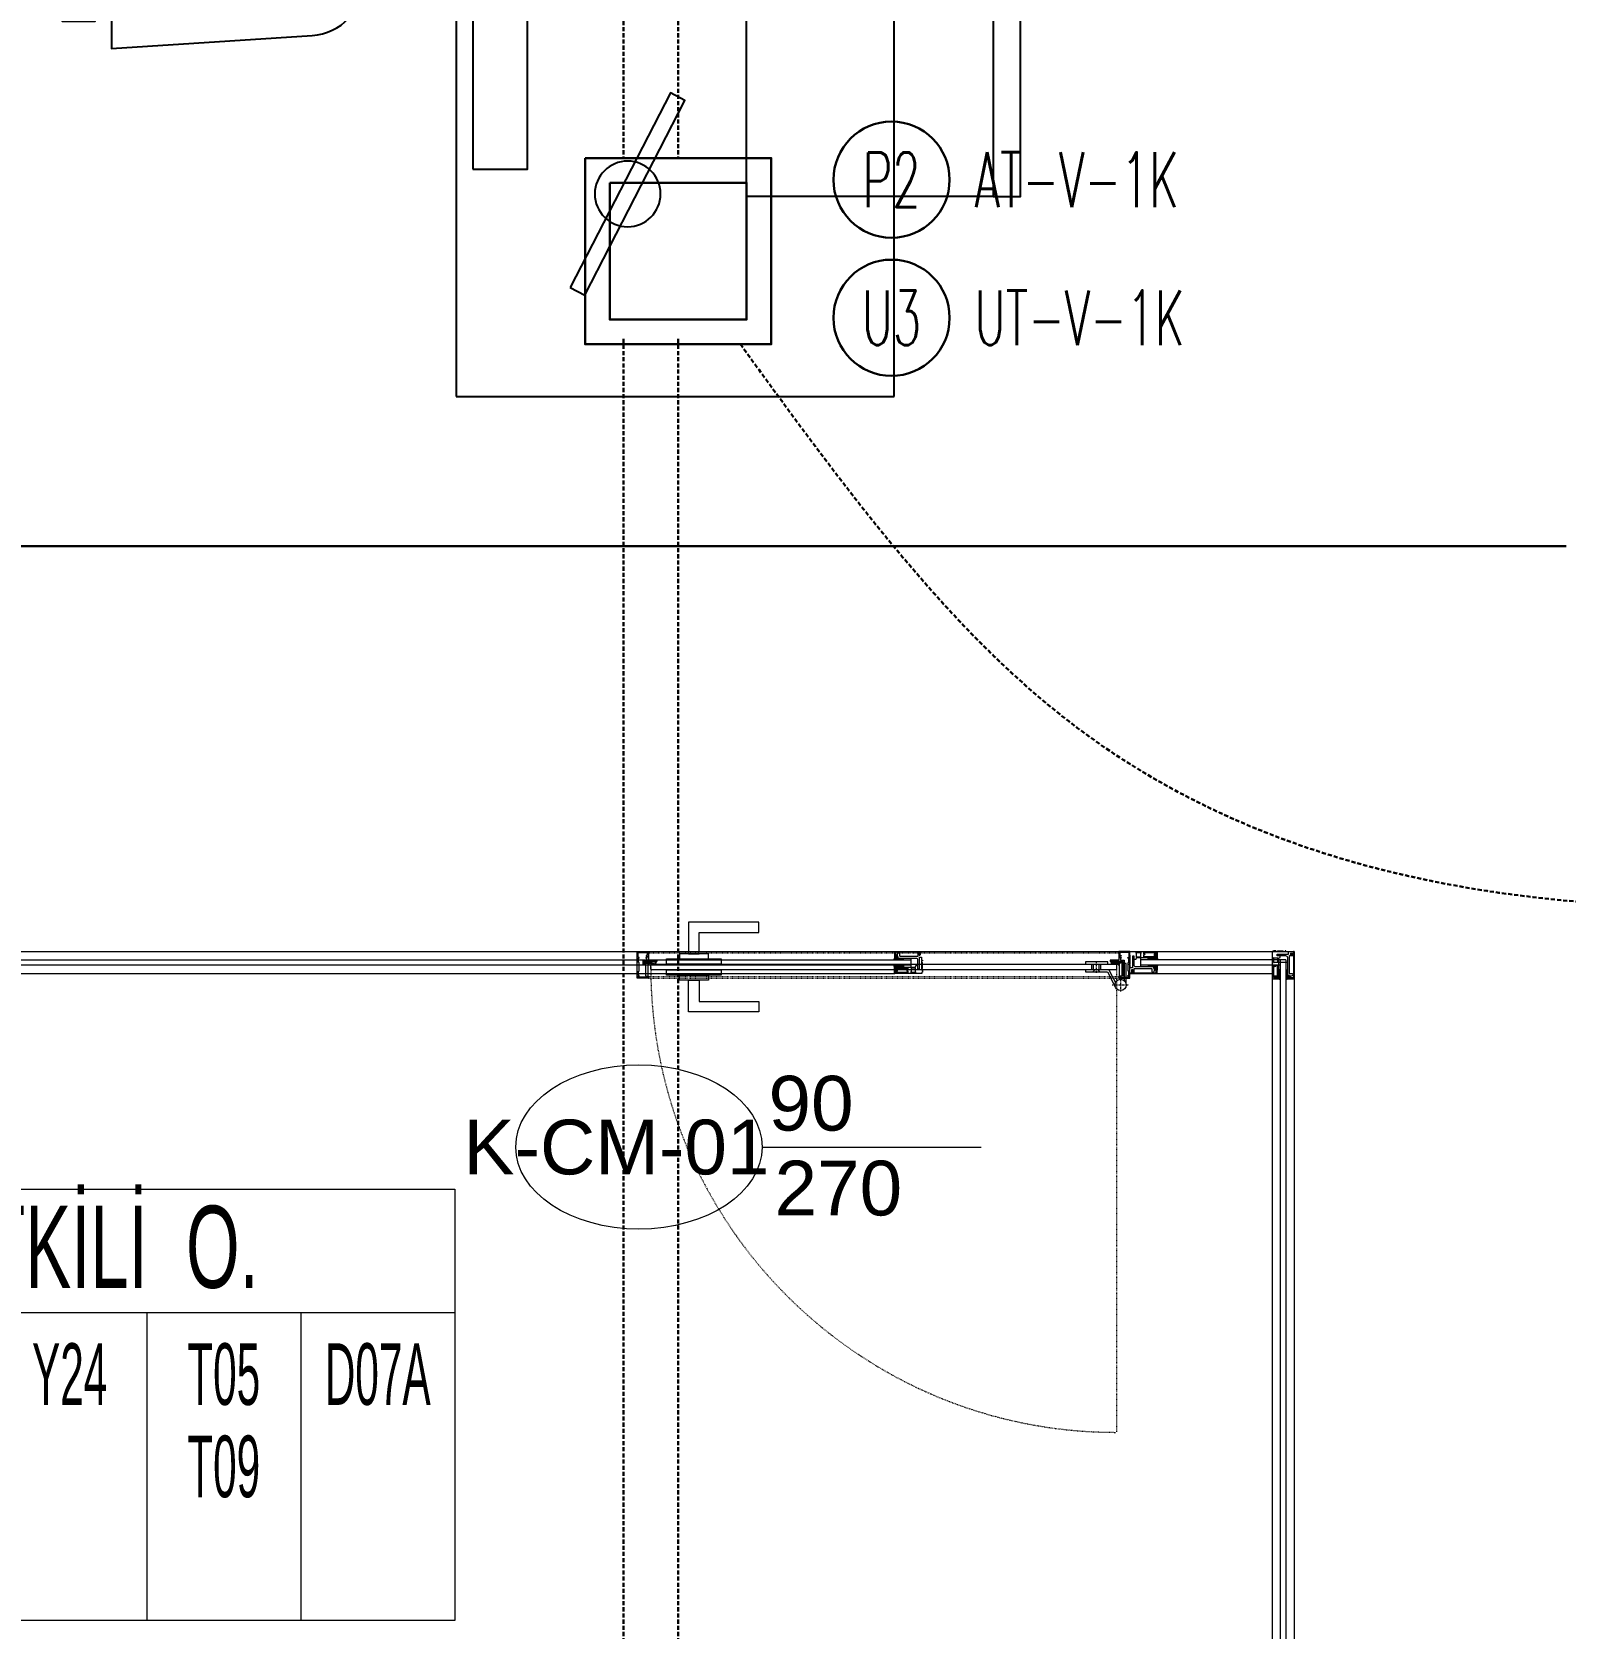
# Model space of a CAD drawing. Extents: x -1439 to 34962, y -872 to 8330.
# Drawn here: x 17785.3 to 18065.3, y 635.9 to 927.5 of the extents above; entities that cross this region are included whole.
import ezdxf
from ezdxf.enums import TextEntityAlignment as Align

# ---------------------------------------------------------------- set-up
doc = ezdxf.new("R2010")
doc.units = 0
for name, pattern in [('DASHDOT', [1, 0.5, -0.25, 0, -0.25]), ('DOT2', [0.125, 0, -0.125]), ('HIDDEN', [0.375, 0.25, -0.125])]:
    doc.linetypes.add(name, pattern=pattern)
doc.layers.get('0').update_dxf_attribs({"color": 9, "lineweight": 9})
for name, color, linetype, lineweight in [('0 @ 1', 9, 'Continuous', 9), ('05', 9, 'Continuous', 9), ('06C', 9, 'Continuous', 9), ('06D', 9, 'Continuous', 9), ('07K', 9, 'Continuous', 9), ('10', 9, 'Continuous', 9), ('15', 9, 'Continuous', 9), ('20', 9, 'DOT2', 9), ('21_MAHAL', 9, 'Continuous', 9), ('22', 8, 'Continuous', 9), ('E-KABLO', 7, 'Continuous', 30), ('E-YAZI', 7, 'Continuous', 30)]:
    doc.layers.add(name, color=color, linetype=linetype, lineweight=lineweight)
doc.styles.add('Arial', font='arial.ttf', dxfattribs={"height": 2.5})
doc.styles.add('E-YAZI', font='txttw.shx')
doc.styles.add('MuuM_TEXT-STANDART', font='ARIALN.TTF')
pattern_1 = [(225, (-604.72494, -2171.82614), (-0.0883883476, 0.0883883476), []), (135, (-604.72494, -2171.82614), (0.0883883476, 0.0883883476), [])]

# ---------------------------------------------------------------- blocks, each defined once
blk = doc.blocks.new('m-vw-sandalye-02')
at = {"lineweight": -3, "ltscale": 0.5}
for points in [[(-22.5, 0), (-22.5, -5), (22.5, -5), (22.5, 0)], [(-22.5, -5), (22.5, -5), (22.5, -50), (-22.5, -50)]]:
    blk.add_lwpolyline(points, close=True, dxfattribs=at)
blk = doc.blocks.new('m-vw-sandalye')
at = {"lineweight": -3, "ltscale": 0.5}
blk.add_lwpolyline([(-20.5, 0), (20.5, 0), (20.5, -6), (-20.5, -6)], close=True, dxfattribs=at)
blk.add_lwpolyline([(-25.5, -9), (25.5, -9), (23.11, -45.65, -0.395265), (13.13, -55), (-13.13, -55, -0.395265), (-23.11, -45.65)], format="xyb", close=True, dxfattribs=at)
blk = doc.blocks.new('m-vw-çalışma-p-01')
at = {"lineweight": -3, "ltscale": 0.5}
for p, q in [((11.93, 179.03), (91.93, 179.03)), ((11.93, -0.97), (11.93, 179.03)), ((91.93, 179.03), (91.93, -0.97)), ((91.93, -0.97), (11.93, -0.97))]:
    blk.add_line(p, q, dxfattribs=at)
for points in [[(32.8, 159.16), (35.47, 160.53), (53.74, 124.95), (51.08, 123.58)], [(15, 137.5), (25, 137.5), (25, 102.5), (15, 102.5)]]:
    blk.add_lwpolyline(points, close=True, dxfattribs=at)
blk.add_circle((43.27, 142.05), 6, dxfattribs=at)
at = {"lineweight": -3, "ltscale": 0.5, "xscale": -1, "rotation": 270}
blk.add_blockref('m-vw-sandalye-02', (115, 120), dxfattribs=at)
at = {"lineweight": -3, "rotation": 90}
blk.add_blockref('m-vw-sandalye', (-60, 90), dxfattribs=at)
at = {"lineweight": -3, "ltscale": 0.5, "rotation": 270}
blk.add_blockref('m-vw-sandalye-02', (115, 60), dxfattribs=at)
blk = doc.blocks.new('p-strahle-alüminyumdoğramaprofili')
at = {"layer": '10'}
h = blk.add_hatch(dxfattribs=at)
h.set_pattern_fill('NET', color=256, angle=315, style=0)
h.set_pattern_definition(pattern_1)
h.paths.add_polyline_path([(-4.62, 2.65), (-4.68, 2.65), (-4.72, 2.75), (-4.72, 2.8), (-4.69, 2.8), (-4.69, 2.92), (-4.98, 2.92), (-4.98, 2.8), (-4.95, 2.8), (-4.99, 2.65), (-5.08, 2.66), (-5.25, 2.28), (-5.14, 2.28), (-5.14, 2.33), (-4.98, 2.52, 0.2599), (-4.9, 2.28), (-4.66, 2.28, 0.382682)])
h.paths.add_polyline_path([(-4.86, 2.52), (-4.67, 2.52, -2.16717)], flags=16)
h = blk.add_hatch(dxfattribs=at)
h.set_pattern_fill('NET', color=256, angle=315, style=0)
h.set_pattern_definition(pattern_1)
h.paths.add_polyline_path([(-4.62, 0.88), (-4.68, 0.88), (-4.72, 0.77), (-4.72, 0.73), (-4.69, 0.73), (-4.69, 0.6), (-4.98, 0.6), (-4.98, 0.73), (-4.95, 0.73), (-4.99, 0.88), (-5.08, 0.87), (-5.25, 1.24), (-5.14, 1.24), (-5.14, 1.2), (-4.98, 1.01, -0.2599), (-4.9, 1.24), (-4.66, 1.24, -0.382682)])
h.paths.add_polyline_path([(-4.86, 1), (-4.67, 1, 2.16717)], flags=16)
h = blk.add_hatch(dxfattribs=at)
h.set_pattern_fill('NET', color=256, angle=315, style=0)
h.set_pattern_definition([(225, (-608.45214, -2173.53612), (-0.0883883476, 0.0883883476), []), (135, (-608.45214, -2173.53612), (0.0883883476, 0.0883883476), [])])
h.paths.add_polyline_path([(-3.45, 2.28), (-3.45, 2.57), (-4.49, 2.57), (-4.49, 2.28)])
h = blk.add_hatch(dxfattribs=at)
h.set_pattern_fill('NET', color=256, angle=315, style=0)
h.set_pattern_definition([(225, (-608.45214, -2180.04526), (-0.0883883476, 0.0883883476), []), (135, (-608.45214, -2180.04526), (0.0883883476, 0.0883883476), [])])
h.paths.add_polyline_path([(-3.45, 0.93), (-3.45, 1.24), (-4.49, 1.24), (-4.49, 0.93)])
h = blk.add_hatch(dxfattribs=at)
h.set_pattern_fill('NET', color=256, angle=315, style=0)
h.set_pattern_definition([(225, (-629.50454, -2177.58922), (-0.0883883476, 0.0883883476), []), (135, (-629.50454, -2177.58922), (0.0883883476, 0.0883883476), [])])
h.paths.add_polyline_path([(0, 0.68), (0, 1.75), (-0.18, 1.75), (-0.18, 0.68)])
for points in [[(-4.92, 3.6), (-4.92, 3.16), (-4.61, 3.16), (-4.61, 2.87), (-4.52, 2.87), (-4.62, 2.65), (-4.68, 2.65), (-4.72, 2.75), (-4.72, 2.8), (-4.69, 2.8), (-4.69, 3.05), (-4.98, 3.05), (-4.98, 2.8), (-4.95, 2.8), (-4.99, 2.65), (-5.08, 2.66), (-5.07, 3.76), (-0.11, 3.76)], [(-4.69, 2.92), (-4.98, 2.92)], [(-5.08, 2.66), (-5.25, 2.28)], [(-5.09, 0.88), (-5.25, 1.24)], [(-4.98, 2.52), (-5.14, 2.33), (-5.14, 2.28)], [(-4.98, 1.01), (-5.14, 1.2), (-5.14, 1.24)], [(-4.71, 0.6), (-4.98, 0.6)], [(-2.83, 0.2), (-2.67, 0.2), (-2.67, -0.04), (-4.87, -0.04), (-4.87, 0.19), (-4.57, 0.19), (-4.57, 0.73), (-2.67, 0.73)], [(-4.52, 2.87), (-4.49, 2.87), (-4.49, 2.26)], [(-4.49, 0.93), (-4.49, 0.93), (-4.49, 1.26)], [(-3.45, 2.26), (-3.45, 2.57)], [(-3.45, 1.26), (-3.45, 0.93)], [(-2.08, 0.93), (-2.08, 2.57)], [(-0.18, 0.68), (0, 0.68), (0, 1.75)], [(-0.18, 1.75), (0, 1.75)]]:
    blk.add_lwpolyline(points, dxfattribs=at)
for points in [[(-0.57, 3.26), (-0.57, 3.62), (-4.89, 3.62), (-4.89, 3.65, 0.561743), (-4.97, 3.66, 0.595966), (-4.92, 3.6, -2.204878)], [(-4.61, 2.87), (-4.49, 3.45, -0.833203), (-4.18, 3.44, -0.447088)], [(-4.18, 3.44), (-4.18, 2.99, 0.414214), (-4.07, 2.89), (-0.82, 2.89), (-0.82, 3.62)], [(-0.11, 3.76), (-0.11, 3.62), (-0.45, 3.62), (-0.45, 3.14, -1), (-0.66, 3.14)], [(-0.66, 3.14, -0.305404), (-0.57, 3.26, -5.773092)], [(-4.67, 2.52), (-4.86, 2.52, 1)], [(-4.67, 1), (-4.86, 1, -1)], [(-4.49, 2.57), (-1.23, 2.57, -0.414214), (-0.9, 2.25), (-0.9, 1.22)], [(-2.67, 0.73), (-2.67, 0.32), (-2.83, 0.32, 1), (-2.83, 0.2, -1)]]:
    blk.add_lwpolyline(points, format="xyb", dxfattribs=at)
for points in [[(-0.18, 2.74), (-0.18, 2.21), (0, 2.21), (0, 2.08), (-0.18, 2.08), (-0.18, 0.43), (0, 0.43), (0, 0), (-0.12, 0), (-0.12, -0.24), (-5.09, -0.24), (-5.09, 0.88), (-4.98, 0.88), (-4.94, 0.7), (-4.99, 0.7), (-4.99, 0.33), (-4.71, 0.33), (-4.71, 0.88), (-4.56, 0.88), (-4.52, 0.93), (-1.28, 0.93), (-1.2, 1.22), (-0.9, 1.22), (-0.9, 0.62), (-0.58, 0.62), (-0.58, 2.74)], [(-2.03, 0.78), (-1.35, 0.78), (-1.35, 0.08), (-1.28, 0.04), (-1.28, -0.04), (-2.09, -0.04), (-2.09, 0.1), (-2.03, 0.15)]]:
    blk.add_lwpolyline(points, close=True, dxfattribs=at)
for centre, radius, start, end in [((-4.73, 2.47), 0.253, 168.6676, 234.1258), ((-4.73, 1.06), 0.253, 125.8742, 191.3324), ((-4.77, 2.44), 0.125, 139.5402, 40.4598), ((-4.77, 1.08), 0.125, 319.5402, 220.4598), ((-4.84, 2.48), 0.273, 305.9738, 36.4289), ((-4.84, 1.04), 0.273, 323.5711, 54.0262)]:
    blk.add_arc(centre, radius, start, end, dxfattribs=at)
blk = doc.blocks.new('*U705')
at = {"layer": '06D'}
for points in [[(4.95, 4), (542.89, 4)], [(4.95, 0), (542.87, 0)]]:
    blk.add_lwpolyline(points, dxfattribs=at)
at = {"layer": '15'}
for points in [[(1.96, 2.5), (545.88, 2.5)], [(545.88, 1.5), (1.96, 1.5)]]:
    blk.add_lwpolyline(points, dxfattribs=at)
at = {"layer": '0 @ 1', "linetype": 'Continuous', "xscale": -1}
blk.add_blockref('p-strahle-alüminyumdoğramaprofili', (-0.12, 0.24), dxfattribs=at)
blk = doc.blocks.new('0_doorno')
blk.add_lwpolyline([(4.5, 0), (12.5, 0)])
blk.add_ellipse((0, 0), major_axis=(-4.5, 0), ratio=0.666667)
at = {"style": 'Arial'}
blk.add_attdef('YUKSEKLIK', text='', height=2, dxfattribs=at).set_placement((5, 5.9), align=Align.TOP_LEFT)
blk.add_attdef('KAPINO', text='', height=1.4, dxfattribs=at).set_placement((-0.019, -0.035), align=Align.MIDDLE)
blk.add_attdef('GENISLIK', text='', height=2, dxfattribs=at).set_placement((5, -1.895), align=Align.BOTTOM_LEFT)
blk = doc.blocks.new('g-kapı kolu-p')
for points in [[(11.85, 8.21), (-0.95, 8.21), (-0.95, 2.41), (0.95, 2.41), (0.95, 6.31), (11.85, 6.31), (11.85, 8.21)], [(11.85, -8.21), (-0.95, -8.21), (-0.95, -2.41), (0.95, -2.41), (0.95, -6.31), (11.85, -6.31), (11.85, -8.21)]]:
    blk.add_lwpolyline(points)
for points in [[(-5, 0.5), (5, 0.5), (5, 1.5), (-5, 1.5)], [(-2.65, 1.5), (2.65, 1.5), (2.65, 2.41), (-2.65, 2.41)], [(-5, -1.5), (5, -1.5), (5, -0.5), (-5, -0.5)], [(-2.65, -1.5), (2.65, -1.5), (2.65, -2.41), (-2.65, -2.41)]]:
    blk.add_lwpolyline(points, close=True)
blk = doc.blocks.new('k-cambölme-kapı-p')
at = {"layer": '10'}
h = blk.add_hatch(dxfattribs=at)
h.set_pattern_fill('NET', color=256, angle=135, style=0)
h.set_pattern_definition([(135, (3753.7029, 560.85184), (-0.0883883476, -0.0883883476), []), (225, (3753.7029, 560.85184), (0.0883883476, -0.0883883476), [])])
h.paths.add_polyline_path([(2.08, -0.06), (2.08, 0.02), (2.07, 0.04), (2.05, 0.07), (2.01, 0.09), (1.98, 0.1), (1.97, 0.1), (1.97, -0.29), (1.94, -0.29), (1.94, -0.43), (1.88, -0.49), (1.67, -0.49), (1.82, -0.29), (1.73, -0.29), (1.53, -0.5), (1.44, -0.5), (1.62, -0.32), (1.62, -0.29), (1.51, -0.29), (1.34, -0.42), (1.32, -0.44), (1.3, -0.48), (1.29, -0.51), (1.26, -0.57), (1.26, -0.31), (1.32, -0.29), (1.23, -0.29), (1.23, -0.53), (1.23, -0.59), (1.24, -0.62), (1.26, -0.64), (3.47, -0.64), (3.47, -0.58), (3.38, -0.35), (3.38, -0.3), (3.42, -0.25), (3.42, -0.2), (3.38, -0.16), (2.73, -0.16), (2.74, -0.2), (2.91, -0.2, -1), (2.91, -0.25)])
h.paths.add_polyline_path([(2.05, -0.18), (2.05, -0.21), (2.08, -0.23), (2.11, -0.24), (2.15, -0.25), (2.95, -0.27), (2.92, -0.29), (2.55, -0.29), (2.54, -0.31), (2.52, -0.33), (2.5, -0.34), (2.48, -0.34), (2.46, -0.34), (2.44, -0.32), (2.42, -0.3), (2.08, -0.3), (1.99, -0.11), (1.99, -0.07), (2.05, -0.07)], flags=16)
h.paths.add_polyline_path([(2.41, -0.34), (2.51, -0.5), (2.08, -0.5), (2.08, -0.34)], flags=16)
h.paths.add_polyline_path([(2.55, -0.33), (2.89, -0.33), (2.94, -0.33), (3.28, -0.34, 0.166992), (3.34, -0.55), (2.72, -0.55), (2.55, -0.36)], flags=16)
h.paths.add_polyline_path([(3.02, -0.22), (3.02, -0.2), (3.33, -0.2, 0.10606), (3.29, -0.33), (3.01, -0.27)], flags=16)
h = blk.add_hatch(dxfattribs=at)
h.set_pattern_fill('NET', color=256, angle=135, style=0)
h.set_pattern_definition([(45, (474.94443, 2280.71206), (0.0883883476, -0.0883883476), []), (315, (474.94443, 2280.71206), (-0.0883883476, -0.0883883476), [])])
h.paths.add_polyline_path([(87.27, -0.16), (87.26, -0.2), (87.09, -0.2, 1), (87.09, -0.25), (87.92, -0.25), (87.92, -0.01), (87.93, 0.03), (87.96, 0.05), (88, 0.07), (88.03, 0.07), (88.03, -0.29), (88.06, -0.29), (88.06, -0.43), (88.12, -0.49), (88.33, -0.49), (88.18, -0.29), (88.27, -0.29), (88.47, -0.5), (88.56, -0.5), (88.38, -0.32), (88.38, -0.29), (88.49, -0.29), (88.66, -0.42), (88.68, -0.44), (88.7, -0.48), (88.71, -0.51), (88.74, -0.57), (88.74, -0.31), (88.68, -0.29), (88.77, -0.29), (88.77, -0.53), (88.77, -0.59), (88.76, -0.62), (88.74, -0.64), (86.53, -0.64), (86.53, -0.58), (86.62, -0.35), (86.62, -0.3), (86.58, -0.25), (86.58, -0.2), (86.62, -0.16)])
h.paths.add_polyline_path([(87.28, -0.55), (87.45, -0.36), (87.45, -0.33), (87.11, -0.33), (87.06, -0.33), (87.03, -0.31), (86.99, -0.27), (86.98, -0.22), (86.98, -0.2), (86.67, -0.2, -0.292264), (86.66, -0.55)], flags=16)
h.paths.add_polyline_path([(87.48, -0.51), (87.59, -0.51), (87.53, -0.43)], flags=16)
h.paths.add_polyline_path([(87.56, -0.4), (87.69, -0.5), (87.92, -0.5), (87.92, -0.34), (87.59, -0.34)], flags=16)
h.paths.add_polyline_path([(87.62, -0.53), (87.71, -0.62), (87.71, -0.53)], flags=16)
at = {"layer": '10', "linetype": 'DASHDOT', "ltscale": 0.05}
for points in [[(3.22, 3.63), (0.2, 3.63)], [(1.71, 2.14), (1.71, 4.9)], [(6.13, 1.44), (6.13, -0.55)]]:
    blk.add_lwpolyline(points, dxfattribs=at)
at = {"layer": '10'}
for points in [[(0.69, 3.63), (0.69, 2.44)], [(3.84, 0.88), (2.63, 3.22)], [(4.07, 1.27), (2.67, 3.99)], [(1.82, 2.27), (0.16, 2.27), (0.16, 2.03), (0.38, 2.03), (0.38, 1.92), (0.22, 1.92), (0.22, 1.16), (0.35, 1.16), (0.35, -0.41), (0.22, -0.41), (0.22, -1.23), (0.36, -1.23), (0.36, -1.38), (0.16, -1.38), (0.16, -2.24), (1.82, -2.24), (1.82, -1.72), (1.62, -1.72), (1.62, -1.58), (1.82, -1.58), (1.82, -1.37), (1.61, -1.37), (1.61, -1.24), (1.74, -1.24), (1.74, -0.85), (1.06, -0.85), (1.06, -0.13), (1.5, -0.13), (1.5, 1.92), (1.57, 2.03), (1.82, 2.03), (1.82, 2.27)], [(0.69, 2.27), (0.69, -0.24), (1.06, -0.24)], [(1.06, 2.44), (1.06, 2.86)], [(1.06, -0.13), (1.06, 2.27)], [(1.5, 1.92), (1.06, 1.92)], [(1.17, 1.92), (1.17, -0.13)], [(2.91, -0.25), (2.08, -0.06), (2.08, 0.02), (2.07, 0.04), (2.05, 0.07), (2.01, 0.09), (1.98, 0.1), (1.97, 0.1)], [(8.14, 0.88), (8.14, 1.27), (4.07, 1.27)], [(5.3, 0.88), (5.3, -0.16)], [(5.5, 1.27), (5.77, 0.97), (5.77, 0.88)], [(5.59, 0.88), (5.59, -0.16)], [(6.76, 1.27), (6.49, 0.97), (6.49, 0.88)], [(6.67, 0.88), (6.67, -0.16)], [(6.96, 0.88), (6.96, -0.16)], [(87.09, -0.25), (87.92, -0.25), (87.92, -0.01), (87.93, 0.03), (87.96, 0.05), (88, 0.07), (88.03, 0.07)], [(88.18, 2.27), (89.84, 2.27), (89.84, 2.03), (89.62, 2.03), (89.62, 1.92), (89.78, 1.92), (89.78, 1.16), (89.65, 1.16), (89.65, -0.41), (89.78, -0.41), (89.78, -1.23), (89.64, -1.23), (89.64, -1.38), (89.84, -1.38), (89.84, -2.24), (88.18, -2.24), (88.18, -1.72), (88.38, -1.72), (88.38, -1.58), (88.18, -1.58), (88.18, -1.37), (88.39, -1.37), (88.39, -1.24), (88.26, -1.24), (88.26, -0.85), (88.94, -0.85), (88.94, -0.13), (88.5, -0.13), (88.5, 1.92), (88.43, 2.03), (88.18, 2.03), (88.18, 2.27)], [(2.05, -0.89), (3.59, -0.89), (3.59, -0.64), (1.23, -0.64), (1.23, -0.29), (1.97, -0.29)], [(1.62, -0.29), (1.62, -0.32), (1.44, -0.5), (1.53, -0.5), (1.73, -0.29)], [(1.82, -0.29), (1.67, -0.49), (1.88, -0.49), (1.94, -0.43), (1.94, -0.29)], [(3.34, -0.55), (2.72, -0.55), (2.55, -0.36), (2.55, -0.33), (2.89, -0.33), (2.94, -0.33)], [(3.28, -0.34), (3.28, -0.34), (2.94, -0.33)], [(3.01, -0.27), (3.02, -0.22), (3.02, -0.2), (3.33, -0.2)], [(3.01, -0.27), (3.29, -0.33), (3.29, -0.33)], [(4.06, -0.16), (4.06, -0.55), (8.14, -0.55)], [(8.14, -0.55), (8.14, -0.16)], [(87.95, -0.89), (86.41, -0.89), (86.41, -0.64), (88.77, -0.64), (88.77, -0.29), (88.03, -0.29)], [(87.59, -0.51), (87.53, -0.43), (87.48, -0.51), (87.59, -0.51)], [(88.18, -0.29), (88.33, -0.49), (88.12, -0.49), (88.06, -0.43), (88.06, -0.29)], [(88.38, -0.29), (88.38, -0.32), (88.56, -0.5), (88.47, -0.5), (88.27, -0.29)]]:
    blk.add_lwpolyline(points, dxfattribs=at)
for points in [[(1.97, -0.29), (1.97, 2.13), (2.05, 2.13), (2.05, 2.28, 0.414214), (1.89, 2.44), (0.08, 2.44, 0.414214), (0, 2.36), (0, -2.36, 0.414214), (0.08, -2.44), (2.05, -2.44), (2.05, -2.25), (2.05, -2.23), (2.05, -2.23), (2.05, -2.23), (2.05, -2.23), (2.05, -2.23), (2.05, -0.89)], [(88.03, -0.29), (88.03, 2.13), (87.95, 2.13), (87.95, 2.28, -0.414214), (88.11, 2.44), (89.92, 2.44, -0.414214), (90, 2.36), (90, -2.36, -0.414214), (89.92, -2.44), (87.95, -2.44), (87.95, -2.25), (87.95, -2.23), (87.95, -2.23), (87.95, -2.23), (87.95, -2.23), (87.95, -2.23), (87.95, -0.89)], [(1.51, -0.29), (1.34, -0.42), (1.32, -0.44), (1.3, -0.48), (1.29, -0.51), (1.26, -0.57), (1.26, -0.31), (1.32, -0.29), (1.23, -0.29), (1.23, -0.53), (1.23, -0.59), (1.24, -0.62), (1.26, -0.64), (3.47, -0.64), (3.47, -0.58), (3.38, -0.35), (3.38, -0.3), (3.42, -0.25), (3.42, -0.2), (3.38, -0.16), (2.73, -0.16), (2.74, -0.2), (2.91, -0.2, -1), (2.91, -0.25, -1)], [(88.49, -0.29), (88.66, -0.42), (88.68, -0.44), (88.7, -0.48), (88.71, -0.51), (88.74, -0.57), (88.74, -0.31), (88.68, -0.29), (88.77, -0.29), (88.77, -0.53), (88.77, -0.59), (88.76, -0.62), (88.74, -0.64), (86.53, -0.64), (86.53, -0.58), (86.62, -0.35), (86.62, -0.3), (86.58, -0.25), (86.58, -0.2), (86.62, -0.16), (87.27, -0.16), (87.26, -0.2), (87.09, -0.2, 1), (87.09, -0.25, 1)], [(86.66, -0.55), (87.28, -0.55), (87.45, -0.36), (87.45, -0.33), (87.11, -0.33), (87.06, -0.33), (87.03, -0.31), (86.99, -0.27), (86.98, -0.22), (86.98, -0.2), (86.67, -0.2, 1)]]:
    blk.add_lwpolyline(points, format="xyb", dxfattribs=at)
for points in [[(1.99, -0.07), (2.05, -0.07), (2.05, -0.18), (2.05, -0.21), (2.08, -0.23), (2.11, -0.24), (2.15, -0.25), (2.95, -0.27), (2.92, -0.29), (2.55, -0.29), (2.54, -0.31), (2.52, -0.33), (2.5, -0.34), (2.48, -0.34), (2.46, -0.34), (2.44, -0.32), (2.42, -0.3), (2.08, -0.3), (1.99, -0.11)], [(2.08, -0.5), (2.08, -0.34), (2.41, -0.34), (2.51, -0.5), (2.51, -0.5)], [(87.92, -0.5), (87.92, -0.34), (87.59, -0.34), (87.56, -0.4), (87.69, -0.5)], [(87.62, -0.53), (87.71, -0.53), (87.71, -0.62)]]:
    blk.add_lwpolyline(points, close=True, dxfattribs=at)
blk.add_circle((1.71, 3.65), 1.02, dxfattribs=at)
for centre, start, end in [((3.6, -0.37), 176.143, 214.0649), ((3.6, -0.37), 148.8979, 173.1144), ((86.4, -0.37), 325.9351, 31.1021)]:
    blk.add_arc(centre, 0.322, start, end, dxfattribs=at)
at = {"layer": '15', "linetype": 'DOT2'}
blk.add_lwpolyline([(2.48, 0.36), (2.48, 85.36)], dxfattribs=at)
at = {"layer": '15'}
blk.add_lwpolyline([(2.58, 0.88), (87.42, 0.88), (87.52, 0.78), (87.52, -0.05), (87.42, -0.16), (2.58, -0.16), (2.58, -0.16), (2.48, -0.05), (2.48, 0.78), (2.58, 0.88)], dxfattribs=at)
at = {"layer": '15', "linetype": 'DOT2'}
blk.add_arc((2.48, 0.36), 85.04, 0, 90, dxfattribs=at)
at = {"layer": '20'}
for p, q in [((87.95, 2.43), (2.05, 2.43)), ((87.95, 2.13), (2.05, 2.13)), ((87.95, -2.23), (2.05, -2.23)), ((87.95, -2.44), (2.05, -2.44))]:
    blk.add_line(p, q, dxfattribs=at)
at = {"layer": '06C', "xscale": -1}
blk.add_blockref('g-kapı kolu-p', (79.64, 0.38), dxfattribs=at)
blk = doc.blocks.new('*U693')
at = {"layer": '06D'}
for points in [[(4.95, 4), (325.04, 4)], [(4.95, 0), (325.03, 0)]]:
    blk.add_lwpolyline(points, dxfattribs=at)
at = {"layer": '15'}
for points in [[(1.96, 2.5), (328.03, 2.5)], [(328.03, 1.5), (1.96, 1.5)]]:
    blk.add_lwpolyline(points, dxfattribs=at)
at = {"layer": '0 @ 1', "linetype": 'Continuous', "xscale": -1}
blk.add_blockref('p-strahle-alüminyumdoğramaprofili', (-0.12, 0.24), dxfattribs=at)
at = {"layer": '0 @ 1', "linetype": 'Continuous'}
blk.add_blockref('p-strahle-alüminyumdoğramaprofili', (330.11, 0.24), dxfattribs=at)
blk = doc.blocks.new('p-Ltrimlinedograma')
at = {"layer": '06D'}
for points in [[(-30, 260), (0, 260), (0, 4.95)], [(-30, 256), (-4, 256), (-4, 4.96)]]:
    blk.add_lwpolyline(points, dxfattribs=at)
at = {"layer": '15'}
for points in [[(-1.5, 258.5), (-28.04, 258.5)], [(-2.5, 257.5), (-28.04, 257.5)], [(-2.5, 1.96), (-2.5, 258.5)], [(-1.5, 258.5), (-1.5, 1.96)]]:
    blk.add_lwpolyline(points, dxfattribs=at)
at = {"layer": '0 @ 1', "linetype": 'Continuous'}
for p, rotation in [((-30.12, 259.76), 180), ((-3.76, -0.12), 270)]:
    blk.add_blockref('p-strahle-alüminyumdoğramaprofili', p, dxfattribs=dict(at, rotation=rotation))
blk = doc.blocks.new('0_roomno2')
blk.add_lwpolyline([(19.375, -10.5), (0, -10.5), (0, 0), (19.375, 0)], close=True)
for points in [[(0, -3), (19.375, -3)], [(8.125, -3), (8.125, -10.5)], [(11.875, -3), (11.875, -10.5)], [(15.625, -3), (15.625, -10.5)], [(0, -6.75), (8.125, -6.75)]]:
    blk.add_lwpolyline(points)
at = {"style": 'MuuM_TEXT-STANDART', "width": 0.6}
blk.add_text('H:', height=1.5, dxfattribs=at).set_placement((0.35, -8.608), align=Align.MIDDLE_LEFT)
at = {"style": 'Arial'}
blk.add_attdef('ODANO', (0, 1.17), '', height=2, dxfattribs=at)
blk.add_attdef('MEKANADI', text='', height=2, dxfattribs=at).set_placement((0.35, -3), align=Align.BOTTOM_LEFT)
at = {"style": 'MuuM_TEXT-STANDART', "width": 0.6}
for tag, p in [('YER01', (10, -4.5)), ('TAVAN01', (13.75, -4.5)), ('DUVAR01', (17.5, -4.5)), ('YER02', (10, -6.75)), ('TAVAN02', (13.75, -6.75)), ('DUVAR02', (17.5, -6.75)), ('YER03', (10, -9)), ('TAVAN03', (13.75, -9)), ('DUVAR03', (17.5, -9))]:
    blk.add_attdef(tag, text='', height=1.5, dxfattribs=at).set_placement(p, align=Align.MIDDLE_CENTER)
for tag, p in [('M2', (0.35, -4.875)), ('TEMIZTAVANYUKSEKLIGI', (1.8, -8.608))]:
    blk.add_attdef(tag, text='', height=1.5, dxfattribs=at).set_placement(p, align=Align.MIDDLE_LEFT)
blk = doc.blocks.new('E-DÖŞEME BUAT')
at = {"layer": 'E-YAZI', "color": 3}
blk.add_lwpolyline([(-34, 34), (0, 34), (0, 0), (-34, 0)], close=True, dxfattribs=at)
at = {"layer": 'E-YAZI', "color": 5}
blk.add_lwpolyline([(-29.5, 29.5), (-4.5, 29.5), (-4.5, 4.5), (-29.5, 4.5)], close=True, dxfattribs=at)

msp = doc.modelspace()

# ---------------------------------------------------------------- linework, layer by layer
for p, q in [((17617.84, 759.5), (18015.84, 759.5)), ((18015.84, 759.5), (18015.84, 332.5))]:
    msp.add_line(p, q)
at = {"layer": 'E-KABLO', "color": 6, "linetype": 'HIDDEN', "ltscale": 3}
for p, q in [((17893.35, 1172.5), (17893.33, 904.45)), ((17893.33, 871.45), (17893.33, 470))]:
    msp.add_line(p, q, dxfattribs=at)
at = {"layer": 'E-KABLO', "color": 4, "linetype": 'HIDDEN', "ltscale": 3}
for p, q in [((17903.35, 1172.5), (17903.33, 904.45)), ((17903.33, 871.45), (17903.33, 459.96))]:
    msp.add_line(p, q, dxfattribs=at)
at = {"layer": 'E-KABLO', "color": 4, "ltscale": 40}
msp.add_line((17333.09, 833.53), (18065.52, 833.53), dxfattribs=at)
at = {"layer": 'E-KABLO', "color": 7, "linetype": 'Continuous'}
for centre in [(17942.3, 900.5), (17942.3, 875.28)]:
    msp.add_circle(centre, 10.61, dxfattribs=at)
at = {"layer": 'E-KABLO', "color": 6, "linetype": 'HIDDEN', "ltscale": 3}
msp.add_spline([(17914.69, 870.45), (17973.04, 802.84), (18251.98, 788.27)], degree=3, dxfattribs=at)

# ---------------------------------------------------------------- block references
at = {"linetype": 'Continuous'}
msp.add_blockref('*U693', (17617.85, 755.5), dxfattribs=at)
msp.add_blockref('p-Ltrimlinedograma', (18015.83, 499.5))
at = {"linetype": 'Continuous', "rotation": 270}
msp.add_blockref('*U705', (18011.84, 759.49), dxfattribs=at)
at = {"layer": '05', "lineweight": -3, "xscale": -1, "rotation": 180}
msp.add_blockref('m-vw-çalışma-p-01', (17850.84, 1039.95), dxfattribs=at)
at = {"layer": '07K', "rotation": 180}
msp.add_blockref('k-cambölme-kapı-p', (17985.84, 757.06), dxfattribs=at)
at = {"layer": '21_MAHAL'}
ref = msp.add_blockref('0_roomno2', (17717.21, 716.06), dxfattribs=dict(at, xscale=7.5, yscale=7.5, zscale=7.5))
ref.add_attrib('MEKANADI', 'SATIŞ YETKİLİ  O.', dxfattribs={"layer": '0', "height": 15, "style": 'Arial', "width": 0.6}).set_placement((17719.84, 693.56), align=Align.BOTTOM_LEFT)
ref.add_attrib('M2', '16.35 m2', dxfattribs={"layer": '0', "height": 11.25, "style": 'MuuM_TEXT-STANDART', "width": 0.6}).set_placement((17719.84, 679.5), align=Align.MIDDLE_LEFT)
ref.add_attrib('TEMIZTAVANYUKSEKLIGI', '2.70 m', dxfattribs={"layer": '0', "height": 11.25, "style": 'MuuM_TEXT-STANDART', "width": 0.6}).set_placement((17730.71, 651.5), align=Align.MIDDLE_LEFT)
ref.add_attrib('YER01', 'Y24', dxfattribs={"layer": '0', "height": 11.25, "style": 'MuuM_TEXT-STANDART', "width": 0.6}).set_placement((17792.21, 682.31), align=Align.MIDDLE_CENTER)
ref.add_attrib('TAVAN01', 'T05', dxfattribs={"layer": '0', "height": 11.25, "style": 'MuuM_TEXT-STANDART', "width": 0.6}).set_placement((17820.34, 682.31), align=Align.MIDDLE_CENTER)
ref.add_attrib('DUVAR01', 'D07A', dxfattribs={"layer": '0', "height": 11.25, "style": 'MuuM_TEXT-STANDART', "width": 0.6}).set_placement((17848.46, 682.31), align=Align.MIDDLE_CENTER)
ref.add_attrib('TAVAN02', 'T09', dxfattribs={"layer": '0', "height": 11.25, "style": 'MuuM_TEXT-STANDART', "width": 0.6}).set_placement((17820.34, 665.44), align=Align.MIDDLE_CENTER)
at = {"layer": '22'}
ref = msp.add_blockref('0_doorno', (17896.17, 723.79), dxfattribs=dict(at, xscale=5, yscale=5, zscale=5))
ref.add_attrib('KAPINO', 'K-CM-01', dxfattribs={"layer": '0', "height": 10, "style": 'Arial'}).set_placement((17892.07, 723.79), align=Align.MIDDLE)
ref.add_attrib('GENISLIK', '90', dxfattribs={"layer": '0', "height": 10, "style": 'Arial'}).set_placement((17919.83, 723.79), align=Align.BOTTOM_LEFT)
ref.add_attrib('YUKSEKLIK', '270', dxfattribs={"layer": '0', "height": 10, "style": 'Arial'}).set_placement((17920.94, 721.29), align=Align.TOP_LEFT)
at = {"layer": 'E-YAZI', "color": 1}
msp.add_blockref('E-DÖŞEME BUAT', (17920.34, 870.45), dxfattribs=at)

# ---------------------------------------------------------------- texts
at = {"layer": 'E-KABLO', "color": 3, "linetype": 'Continuous', "style": 'E-YAZI', "width": 0.6}
for s, p in [('P2', (17942.3, 900.5)), ('U3', (17942.3, 875.28))]:
    msp.add_text(s, height=10, dxfattribs=at).set_placement(p, align=Align.MIDDLE_CENTER)
at = {"layer": 'E-YAZI', "color": 3, "style": 'E-YAZI', "width": 0.6}
for s, p in [('AT-V-1K', (17957.48, 895.51, 0)), ('UT-V-1K', (17957.48, 870.28, 0))]:
    msp.add_text(s, height=10, dxfattribs=at).set_placement(p)

doc.saveas('drawing.dxf')
